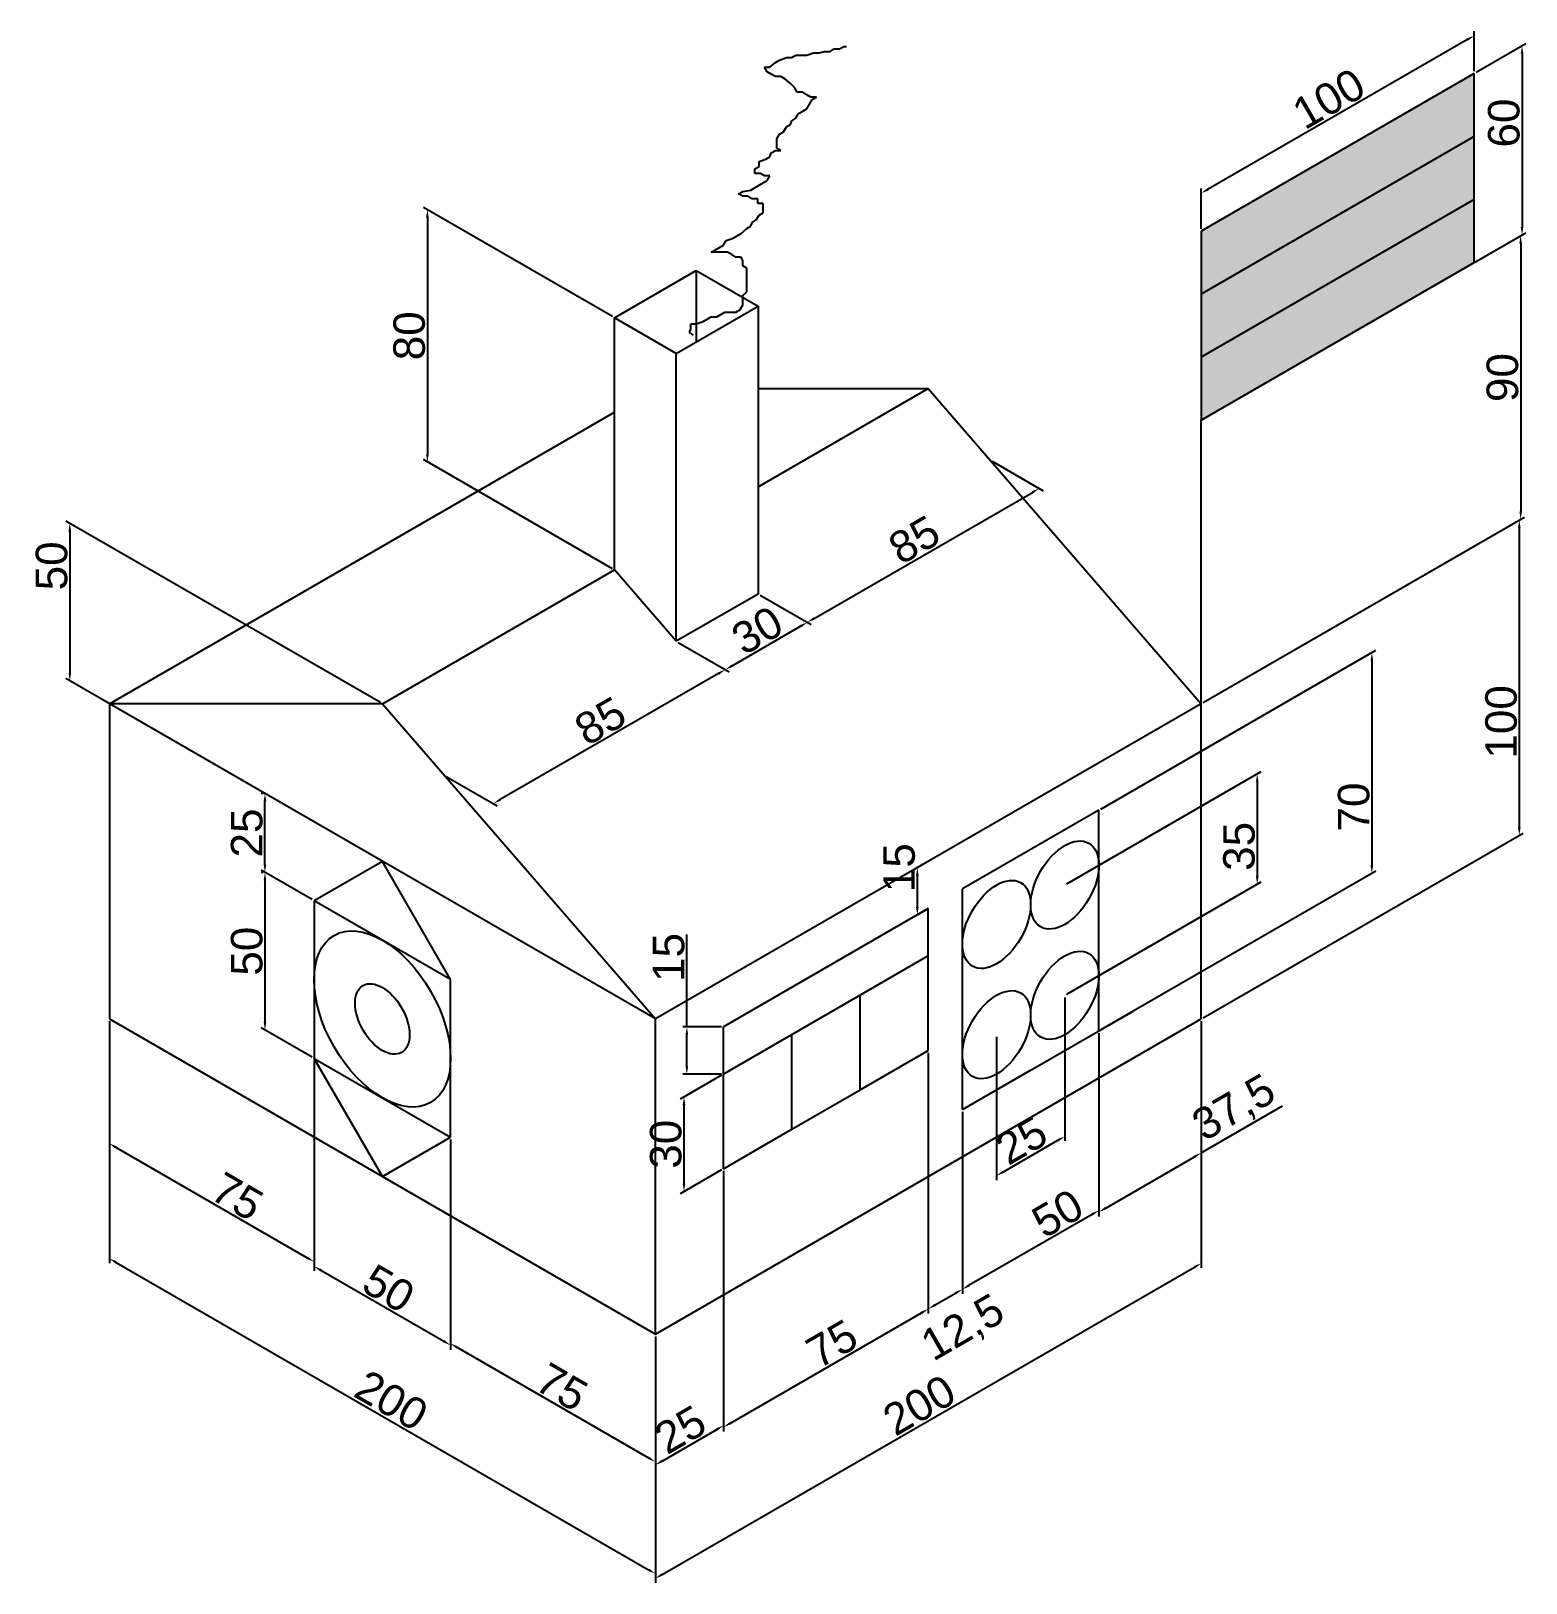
# Model space of a CAD drawing. Header units: millimetres. Extents: x -25 to 449, y -179 to 313.
import ezdxf

# ---------------------------------------------------------------- set-up
doc = ezdxf.new("R2010")
doc.units = ezdxf.units.MM
doc.styles.get("Standard").update_dxf_attribs({"font": 'arial.ttf'})
doc.dimstyles.new('ISO-25', dxfattribs={"dimtxt": 10, "dimasz": 2.5, "dimexe": 1.25, "dimexo": 0.625, "dimtad": 1, "dimdec": 1, "dimtxsty": 'Standard', "dimcen": 2.5, "dimadec": 0, "dimazin": 0, "dimtfac": 1, "dimtdec": 1, "dimtmove": 0, "dimatfit": 3, "dimfxl": 1, "dimarcsym": 0})

# ---------------------------------------------------------------- blocks, each defined once
blk = doc.blocks.new('*D2')
at = {"color": 0, "lineweight": -2, "transparency": 16777216}
for p, q in [((159.59, 222.86), (99.64, 257.47)), ((100.89, 254.25), (100.89, 179.25)), ((159.59, 142.86), (99.64, 177.47))]:
    blk.add_line(p, q, dxfattribs=at)
at = {"color": 0, "transparency": 16777216}
for points in [[(100.48, 254.25), (101.31, 254.25), (100.89, 256.75)], [(100.48, 179.25), (101.31, 179.25), (100.89, 176.75)]]:
    blk.add_solid(points, dxfattribs=at)
at = {"layer": 'Defpoints', "color": 0, "transparency": 16777216}
for p in [(160.21, 222.5), (100.89, 176.75), (160.21, 142.5)]:
    blk.add_point(p, dxfattribs=at)
at = {"color": 0, "transparency": 16777216, "insert": (95.16, 216.75), "char_height": 10, "attachment_point": 5, "rotation": 90}
blk.add_mtext('80', dxfattribs=at)
blk = doc.blocks.new('*D3')
at = {"color": 0, "lineweight": -2, "transparency": 16777216}
for p, q in [((85.98, 100.36), (-13.81, 157.97)), ((-12.56, 154.75), (-12.56, 109.75)), ((85.98, 50.36), (-13.81, 107.97))]:
    blk.add_line(p, q, dxfattribs=at)
at = {"color": 0, "transparency": 16777216}
for points in [[(-12.97, 154.75), (-12.14, 154.75), (-12.56, 157.25)], [(-12.97, 109.75), (-12.14, 109.75), (-12.56, 107.25)]]:
    blk.add_solid(points, dxfattribs=at)
at = {"layer": 'Defpoints', "color": 0, "transparency": 16777216}
for p in [(-12.56, 107.25), (86.6, 100), (86.6, 50)]:
    blk.add_point(p, dxfattribs=at)
at = {"color": 0, "transparency": 16777216, "insert": (-18.29, 143.75), "char_height": 10, "attachment_point": 5, "rotation": 90}
blk.add_mtext('50', dxfattribs=at)
blk = doc.blocks.new('*D4')
at = {"color": 0, "lineweight": -2, "transparency": 16777216}
for p, q in [((64.33, 37.86), (48.11, 47.22)), ((49.36, 44), (49.36, -1)), ((64.33, -12.14), (48.11, -2.78))]:
    blk.add_line(p, q, dxfattribs=at)
at = {"color": 0, "transparency": 16777216}
for points in [[(48.95, 44), (49.78, 44), (49.36, 46.5)], [(48.95, -1), (49.78, -1), (49.36, -3.5)]]:
    blk.add_solid(points, dxfattribs=at)
at = {"layer": 'Defpoints', "color": 0, "transparency": 16777216}
for p in [(64.95, 37.5), (49.36, -3.5), (64.95, -12.5)]:
    blk.add_point(p, dxfattribs=at)
at = {"color": 0, "transparency": 16777216, "insert": (43.63, 21.5), "char_height": 10, "attachment_point": 5, "rotation": 90}
blk.add_mtext('50', dxfattribs=at)
blk = doc.blocks.new('*D5')
at = {"color": 0, "lineweight": -2, "transparency": 16777216}
for p, q in [((0, -0.72), (0, -77.44)), ((2.17, -77.25), (171.04, -174.75)), ((173.21, -100.72), (173.21, -177.44))]:
    blk.add_line(p, q, dxfattribs=at)
at = {"color": 0, "transparency": 16777216}
for points in [[(2.37, -76.89), (1.96, -77.61), (0, -76)], [(171.25, -174.39), (170.83, -175.11), (173.21, -176)]]:
    blk.add_solid(points, dxfattribs=at)
at = {"layer": 'Defpoints', "color": 0, "transparency": 16777216}
for p in [(0, 0), (173.21, -100), (173.21, -176)]:
    blk.add_point(p, dxfattribs=at)
at = {"color": 0, "transparency": 16777216, "insert": (89.47, -121.04), "char_height": 10, "attachment_point": 5, "rotation": 330}
blk.add_mtext('200', dxfattribs=at)
blk = doc.blocks.new('*D6')
at = {"color": 0, "lineweight": -2, "transparency": 16777216}
for p, q in [((194.23, -17.86), (181.05, -25.47)), ((182.3, -27.25), (182.3, -52.25)), ((194.23, -47.86), (181.05, -55.47))]:
    blk.add_line(p, q, dxfattribs=at)
at = {"color": 0, "transparency": 16777216}
for points in [[(181.88, -27.25), (182.72, -27.25), (182.3, -24.75)], [(181.88, -52.25), (182.72, -52.25), (182.3, -54.75)]]:
    blk.add_solid(points, dxfattribs=at)
at = {"layer": 'Defpoints', "color": 0, "transparency": 16777216}
for p in [(194.86, -17.5), (194.86, -47.5), (182.3, -54.75)]:
    blk.add_point(p, dxfattribs=at)
at = {"color": 0, "transparency": 16777216, "insert": (176.56, -39.75), "char_height": 10, "attachment_point": 5, "rotation": 90}
blk.add_mtext('30', dxfattribs=at)
blk = doc.blocks.new('*D7')
at = {"color": 0, "lineweight": -2, "transparency": 16777216}
for p, q in [((183.21, -2.5), (183.21, 26.85)), ((194.23, -2.5), (181.96, -2.5)), ((183.21, -15), (183.21, -5)), ((194.23, -17.5), (181.96, -17.5))]:
    blk.add_line(p, q, dxfattribs=at)
at = {"color": 0, "transparency": 16777216}
for points in [[(182.8, -5), (183.63, -5), (183.21, -2.5)], [(182.8, -15), (183.63, -15), (183.21, -17.5)]]:
    blk.add_solid(points, dxfattribs=at)
at = {"layer": 'Defpoints', "color": 0, "transparency": 16777216}
for p in [(194.86, -2.5), (183.21, -17.5), (194.86, -17.5)]:
    blk.add_point(p, dxfattribs=at)
at = {"color": 0, "transparency": 16777216, "insert": (177.48, 19.5), "char_height": 10, "attachment_point": 5, "rotation": 90}
blk.add_mtext('15', dxfattribs=at)
blk = doc.blocks.new('*D8')
at = {"color": 0, "lineweight": -2, "transparency": 16777216}
for p, q in [((259.18, 49.64), (255.08, 47.27)), ((256.33, 35.49), (256.33, 45.49)), ((259.18, 34.64), (255.08, 32.27))]:
    blk.add_line(p, q, dxfattribs=at)
at = {"color": 0, "transparency": 16777216}
for points in [[(255.92, 45.49), (256.75, 45.49), (256.33, 47.99)], [(255.92, 35.49), (256.75, 35.49), (256.33, 32.99)]]:
    blk.add_solid(points, dxfattribs=at)
at = {"layer": 'Defpoints', "color": 0, "transparency": 16777216}
for p in [(259.81, 50), (256.33, 47.99), (259.81, 35)]:
    blk.add_point(p, dxfattribs=at)
at = {"color": 0, "transparency": 16777216, "insert": (250.6, 47.99), "char_height": 10, "attachment_point": 5, "rotation": 90}
blk.add_mtext('15', dxfattribs=at)
blk = doc.blocks.new('*D9')
at = {"color": 0, "lineweight": -2, "transparency": 16777216}
for p, q in [((303.73, 42.86), (365.41, 78.47)), ((364.16, 75.25), (364.16, 45.25)), ((303.73, 7.86), (365.41, 43.47))]:
    blk.add_line(p, q, dxfattribs=at)
at = {"color": 0, "transparency": 16777216}
for points in [[(363.75, 75.25), (364.58, 75.25), (364.16, 77.75)], [(363.75, 45.25), (364.58, 45.25), (364.16, 42.75)]]:
    blk.add_solid(points, dxfattribs=at)
at = {"layer": 'Defpoints', "color": 0, "transparency": 16777216}
for p in [(303.11, 42.5), (364.16, 42.75), (303.11, 7.5)]:
    blk.add_point(p, dxfattribs=at)
at = {"color": 0, "transparency": 16777216, "insert": (358.43, 54.75), "char_height": 10, "attachment_point": 5, "rotation": 90}
blk.add_mtext('35', dxfattribs=at)
blk = doc.blocks.new('*D10')
at = {"color": 0, "lineweight": -2, "transparency": 16777216}
for p, q in [((314.56, 66.61), (401.79, 116.97)), ((400.54, 113.75), (400.54, 48.75)), ((314.56, -3.39), (401.79, 46.97))]:
    blk.add_line(p, q, dxfattribs=at)
at = {"color": 0, "transparency": 16777216}
for points in [[(400.12, 113.75), (400.95, 113.75), (400.54, 116.25)], [(400.12, 48.75), (400.95, 48.75), (400.54, 46.25)]]:
    blk.add_solid(points, dxfattribs=at)
at = {"layer": 'Defpoints', "color": 0, "transparency": 16777216}
for p in [(313.93, 66.25), (400.54, 46.25), (313.93, -3.75)]:
    blk.add_point(p, dxfattribs=at)
at = {"color": 0, "transparency": 16777216, "insert": (394.81, 67.25), "char_height": 10, "attachment_point": 5, "rotation": 90}
blk.add_mtext('70', dxfattribs=at)
blk = doc.blocks.new('*D11')
at = {"color": 0, "lineweight": -2, "transparency": 16777216}
for p, q in [((313.93, -4.47), (313.93, -62.19)), ((270.63, -29.47), (270.63, -87.19)), ((311.77, -62), (272.8, -84.5))]:
    blk.add_line(p, q, dxfattribs=at)
at = {"color": 0, "transparency": 16777216}
for points in [[(311.56, -61.64), (311.98, -62.36), (313.93, -60.75)], [(272.59, -84.14), (273.01, -84.86), (270.63, -85.75)]]:
    blk.add_solid(points, dxfattribs=at)
at = {"layer": 'Defpoints', "color": 0, "transparency": 16777216}
for p in [(313.93, -3.75), (270.63, -28.75), (270.63, -85.75)]:
    blk.add_point(p, dxfattribs=at)
at = {"color": 0, "transparency": 16777216, "insert": (300.83, -61.7), "char_height": 10, "attachment_point": 5, "rotation": 30}
blk.add_mtext('50', dxfattribs=at)
blk = doc.blocks.new('*D12')
at = {"color": 0, "lineweight": -2, "transparency": 16777216}
for p, q in [((303.11, 6.78), (303.11, -38.69)), ((281.46, -5.72), (281.46, -51.19)), ((283.62, -48.5), (300.94, -38.5))]:
    blk.add_line(p, q, dxfattribs=at)
at = {"color": 0, "transparency": 16777216}
for points in [[(300.74, -38.14), (301.15, -38.86), (303.11, -37.25)], [(283.41, -48.14), (283.83, -48.86), (281.46, -49.75)]]:
    blk.add_solid(points, dxfattribs=at)
at = {"layer": 'Defpoints', "color": 0, "transparency": 16777216}
for p in [(303.11, 7.5), (281.46, -5), (303.11, -37.25)]:
    blk.add_point(p, dxfattribs=at)
at = {"color": 0, "transparency": 16777216, "insert": (289.42, -38.54), "char_height": 10, "attachment_point": 5, "rotation": 30}
blk.add_mtext('25', dxfattribs=at)
blk = doc.blocks.new('*D13')
at = {"color": 0, "lineweight": -2, "transparency": 16777216}
for p, q in [((259.81, -10.72), (259.81, -93.44)), ((194.86, -48.22), (194.86, -130.94)), ((197.02, -128.25), (257.64, -93.25))]:
    blk.add_line(p, q, dxfattribs=at)
at = {"color": 0, "transparency": 16777216}
for points in [[(257.43, -92.89), (257.85, -93.61), (259.81, -92)], [(196.81, -127.89), (197.23, -128.61), (194.86, -129.5)]]:
    blk.add_solid(points, dxfattribs=at)
at = {"layer": 'Defpoints', "color": 0, "transparency": 16777216}
for p in [(259.81, -10), (194.86, -47.5), (259.81, -92)]:
    blk.add_point(p, dxfattribs=at)
at = {"color": 0, "transparency": 16777216, "insert": (229.24, -103.05), "char_height": 10, "attachment_point": 5, "rotation": 30}
blk.add_mtext('75', dxfattribs=at)
blk = doc.blocks.new('*D14')
at = {"color": 0, "lineweight": -2, "transparency": 16777216}
for p, q in [((346.41, -0.72), (346.41, -78.94)), ((175.37, -176.25), (344.25, -78.75)), ((173.21, -100.72), (173.21, -178.94))]:
    blk.add_line(p, q, dxfattribs=at)
at = {"color": 0, "transparency": 16777216}
for points in [[(344.04, -78.39), (344.45, -79.11), (346.41, -77.5)], [(175.16, -175.89), (175.58, -176.61), (173.21, -177.5)]]:
    blk.add_solid(points, dxfattribs=at)
at = {"layer": 'Defpoints', "color": 0, "transparency": 16777216}
for p in [(346.41, 0), (346.41, -77.5), (173.21, -100)]:
    blk.add_point(p, dxfattribs=at)
at = {"color": 0, "transparency": 16777216, "insert": (256.94, -122.54), "char_height": 10, "attachment_point": 5, "rotation": 30}
blk.add_mtext('200', dxfattribs=at)
blk = doc.blocks.new('*D15')
at = {"color": 0, "lineweight": -2, "transparency": 16777216}
for p, q in [((194.86, -88.22), (194.86, -130.44)), ((173.21, -100.72), (173.21, -142.94)), ((175.37, -140.25), (192.69, -130.25))]:
    blk.add_line(p, q, dxfattribs=at)
at = {"color": 0, "transparency": 16777216}
for points in [[(192.48, -129.89), (192.9, -130.61), (194.86, -129)], [(175.16, -139.89), (175.58, -140.61), (173.21, -141.5)]]:
    blk.add_solid(points, dxfattribs=at)
at = {"layer": 'Defpoints', "color": 0, "transparency": 16777216}
for p in [(194.86, -87.5), (173.21, -100), (194.86, -129)]:
    blk.add_point(p, dxfattribs=at)
at = {"color": 0, "transparency": 16777216, "insert": (181.17, -130.29), "char_height": 10, "attachment_point": 5, "rotation": 30}
blk.add_mtext('25', dxfattribs=at)
blk = doc.blocks.new('*D17')
at = {"color": 0, "lineweight": -2, "transparency": 16777216}
for p, q in [((270.63, -44.47), (270.63, -87.19)), ((259.81, -50.72), (259.81, -93.44)), ((261.97, -90.75), (268.47, -87))]:
    blk.add_line(p, q, dxfattribs=at)
at = {"color": 0, "transparency": 16777216}
for points in [[(268.26, -86.64), (268.68, -87.36), (270.63, -85.75)], [(261.76, -90.39), (262.18, -91.11), (259.81, -92)]]:
    blk.add_solid(points, dxfattribs=at)
at = {"layer": 'Defpoints', "color": 0, "transparency": 16777216}
for p in [(270.63, -43.75), (259.81, -50), (270.63, -85.75)]:
    blk.add_point(p, dxfattribs=at)
at = {"color": 0, "transparency": 16777216, "insert": (271.07, -98.5), "char_height": 10, "attachment_point": 5, "rotation": 30}
blk.add_mtext('12,5', dxfattribs=at)
blk = doc.blocks.new('*D18')
at = {"color": 0, "lineweight": -2, "transparency": 16777216}
for p, q in [((346.41, -0.72), (346.41, -43.94)), ((313.93, -19.47), (313.93, -62.69)), ((346.41, -42.5), (372.21, -27.6)), ((316.1, -60), (344.25, -43.75))]:
    blk.add_line(p, q, dxfattribs=at)
at = {"color": 0, "transparency": 16777216}
for points in [[(344.04, -43.39), (344.45, -44.11), (346.41, -42.5)], [(315.89, -59.64), (316.31, -60.36), (313.93, -61.25)]]:
    blk.add_solid(points, dxfattribs=at)
at = {"layer": 'Defpoints', "color": 0, "transparency": 16777216}
for p in [(346.41, 0), (313.93, -18.75), (346.41, -42.5)]:
    blk.add_point(p, dxfattribs=at)
at = {"color": 0, "transparency": 16777216, "insert": (357.08, -28.68), "char_height": 10, "attachment_point": 5, "rotation": 30}
blk.add_mtext('37,5', dxfattribs=at)
blk = doc.blocks.new('*D19')
at = {"color": 0, "lineweight": -2, "transparency": 16777216}
for p, q in [((347.04, 100.36), (448.55, 158.97)), ((447.3, 155.75), (447.3, 60.75)), ((347.04, 0.36), (448.55, 58.97))]:
    blk.add_line(p, q, dxfattribs=at)
at = {"color": 0, "transparency": 16777216}
for points in [[(446.89, 155.75), (447.72, 155.75), (447.3, 158.25)], [(446.89, 60.75), (447.72, 60.75), (447.3, 58.25)]]:
    blk.add_solid(points, dxfattribs=at)
at = {"layer": 'Defpoints', "color": 0, "transparency": 16777216}
for p in [(346.41, 100), (447.3, 58.25), (346.41, 0)]:
    blk.add_point(p, dxfattribs=at)
at = {"color": 0, "transparency": 16777216, "insert": (441.57, 94.25), "char_height": 10, "attachment_point": 5, "rotation": 90}
blk.add_mtext('100', dxfattribs=at)
blk = doc.blocks.new('*D20')
at = {"color": 0, "lineweight": -2, "transparency": 16777216}
for p, q in [((347.04, 190.36), (448.99, 249.22)), ((447.74, 246), (447.74, 161)), ((347.04, 100.36), (448.99, 159.22))]:
    blk.add_line(p, q, dxfattribs=at)
at = {"color": 0, "transparency": 16777216}
for points in [[(447.32, 246), (448.15, 246), (447.74, 248.5)], [(447.32, 161), (448.15, 161), (447.74, 158.5)]]:
    blk.add_solid(points, dxfattribs=at)
at = {"layer": 'Defpoints', "color": 0, "transparency": 16777216}
for p in [(346.41, 190), (447.74, 158.5), (346.41, 100)]:
    blk.add_point(p, dxfattribs=at)
at = {"color": 0, "transparency": 16777216, "insert": (442, 203.5), "char_height": 10, "attachment_point": 5, "rotation": 90}
blk.add_mtext('90', dxfattribs=at)
blk = doc.blocks.new('*D21')
at = {"color": 0, "lineweight": -2, "transparency": 16777216}
for p, q in [((433.64, 300.36), (449.42, 309.47)), ((448.17, 306.25), (448.17, 251.25)), ((433.64, 240.36), (449.42, 249.47))]:
    blk.add_line(p, q, dxfattribs=at)
at = {"color": 0, "transparency": 16777216}
for points in [[(447.75, 306.25), (448.58, 306.25), (448.17, 308.75)], [(447.75, 251.25), (448.58, 251.25), (448.17, 248.75)]]:
    blk.add_solid(points, dxfattribs=at)
at = {"layer": 'Defpoints', "color": 0, "transparency": 16777216}
for p in [(433.01, 300), (448.17, 248.75), (433.01, 240)]:
    blk.add_point(p, dxfattribs=at)
at = {"color": 0, "transparency": 16777216, "insert": (442.44, 284.25), "char_height": 10, "attachment_point": 5, "rotation": 90}
blk.add_mtext('60', dxfattribs=at)
blk = doc.blocks.new('*D22')
at = {"color": 0, "lineweight": -2, "transparency": 16777216}
for p, q in [((430.85, 310.75), (348.58, 263.25)), ((433.01, 300.72), (433.01, 313.44)), ((346.41, 250.72), (346.41, 263.44))]:
    blk.add_line(p, q, dxfattribs=at)
at = {"color": 0, "transparency": 16777216}
for points in [[(430.64, 311.11), (431.06, 310.39), (433.01, 312)], [(348.37, 263.61), (348.78, 262.89), (346.41, 262)]]:
    blk.add_solid(points, dxfattribs=at)
at = {"layer": 'Defpoints', "color": 0, "transparency": 16777216}
for p in [(433.01, 300), (346.41, 262), (346.41, 250)]:
    blk.add_point(p, dxfattribs=at)
at = {"color": 0, "transparency": 16777216, "insert": (386.85, 291.96), "char_height": 10, "attachment_point": 5, "rotation": 30}
blk.add_mtext('100', dxfattribs=at)
blk = doc.blocks.new('*D23')
at = {"color": 0, "lineweight": -2, "transparency": 16777216}
for p, q in [((206.46, 134.46), (222.66, 125.11)), ((197.59, 112.08), (219.24, 124.58)), ((180.48, 119.46), (196.68, 110.11))]:
    blk.add_line(p, q, dxfattribs=at)
at = {"color": 0, "transparency": 16777216}
for points in [[(219.04, 124.94), (219.45, 124.22), (221.41, 125.83)], [(197.38, 112.44), (197.8, 111.72), (195.43, 110.83)]]:
    blk.add_solid(points, dxfattribs=at)
at = {"layer": 'Defpoints', "color": 0, "transparency": 16777216}
for p in [(205.84, 134.82), (221.41, 125.83), (179.85, 119.82)]:
    blk.add_point(p, dxfattribs=at)
at = {"color": 0, "transparency": 16777216, "insert": (205.55, 123.3), "char_height": 10, "attachment_point": 5, "rotation": 30}
blk.add_mtext('30', dxfattribs=at)
blk = doc.blocks.new('*D24')
at = {"color": 0, "lineweight": -2, "transparency": 16777216}
for p, q in [((180.48, 119.46), (196.68, 110.11)), ((193.26, 109.58), (123.98, 69.58)), ((106.87, 76.96), (123.07, 67.61))]:
    blk.add_line(p, q, dxfattribs=at)
at = {"color": 0, "transparency": 16777216}
for points in [[(193.05, 109.94), (193.47, 109.22), (195.43, 110.83)], [(123.77, 69.94), (124.19, 69.22), (121.82, 68.33)]]:
    blk.add_solid(points, dxfattribs=at)
at = {"layer": 'Defpoints', "color": 0, "transparency": 16777216}
for p in [(179.85, 119.82), (106.24, 77.32), (121.82, 68.33)]:
    blk.add_point(p, dxfattribs=at)
at = {"color": 0, "transparency": 16777216, "insert": (155.76, 94.54), "char_height": 10, "attachment_point": 5, "rotation": 30}
blk.add_mtext('85', dxfattribs=at)
blk = doc.blocks.new('*D25')
at = {"color": 0, "lineweight": -2, "transparency": 16777216}
for p, q in [((280.07, 176.96), (296.27, 167.61)), ((223.57, 127.08), (292.86, 167.08)), ((206.46, 134.46), (222.66, 125.11))]:
    blk.add_line(p, q, dxfattribs=at)
at = {"color": 0, "transparency": 16777216}
for points in [[(292.65, 167.44), (293.06, 166.72), (295.02, 168.33)], [(223.37, 127.44), (223.78, 126.72), (221.41, 125.83)]]:
    blk.add_solid(points, dxfattribs=at)
at = {"layer": 'Defpoints', "color": 0, "transparency": 16777216}
for p in [(279.45, 177.32), (295.02, 168.33), (205.84, 134.82)]:
    blk.add_point(p, dxfattribs=at)
at = {"color": 0, "transparency": 16777216, "insert": (255.35, 152.04), "char_height": 10, "attachment_point": 5, "rotation": 30}
blk.add_mtext('85', dxfattribs=at)
blk = doc.blocks.new('*D26')
at = {"color": 0, "lineweight": -2, "transparency": 16777216}
for p, q in [((64.95, -13.22), (64.95, -79.94)), ((108.25, -38.22), (108.25, -104.94)), ((67.12, -79.75), (106.09, -102.25))]:
    blk.add_line(p, q, dxfattribs=at)
at = {"color": 0, "transparency": 16777216}
for points in [[(67.33, -79.39), (66.91, -80.11), (64.95, -78.5)], [(106.3, -101.89), (105.88, -102.61), (108.25, -103.5)]]:
    blk.add_solid(points, dxfattribs=at)
at = {"layer": 'Defpoints', "color": 0, "transparency": 16777216}
for p in [(64.95, -12.5), (108.25, -37.5), (108.25, -103.5)]:
    blk.add_point(p, dxfattribs=at)
at = {"color": 0, "transparency": 16777216, "insert": (88.6, -85.54), "char_height": 10, "attachment_point": 5, "rotation": 330}
blk.add_mtext('50', dxfattribs=at)
blk = doc.blocks.new('*D27')
at = {"color": 0, "lineweight": -2, "transparency": 16777216}
for p, q in [((108.25, -63.22), (108.25, -104.44)), ((173.21, -100.72), (173.21, -141.94)), ((110.42, -104.25), (171.04, -139.25))]:
    blk.add_line(p, q, dxfattribs=at)
at = {"color": 0, "transparency": 16777216}
for points in [[(110.63, -103.89), (110.21, -104.61), (108.25, -103)], [(171.25, -138.89), (170.83, -139.61), (173.21, -140.5)]]:
    blk.add_solid(points, dxfattribs=at)
at = {"layer": 'Defpoints', "color": 0, "transparency": 16777216}
for p in [(108.25, -62.5), (173.21, -100), (173.21, -140.5)]:
    blk.add_point(p, dxfattribs=at)
at = {"color": 0, "transparency": 16777216, "insert": (143.58, -116.8), "char_height": 10, "attachment_point": 5, "rotation": 330}
blk.add_mtext('75', dxfattribs=at)
blk = doc.blocks.new('*D28')
at = {"color": 0, "lineweight": -2, "transparency": 16777216}
for p, q in [((0, -0.72), (0, -40.94)), ((64.95, -38.22), (64.95, -78.44)), ((2.17, -40.75), (62.79, -75.75))]:
    blk.add_line(p, q, dxfattribs=at)
at = {"color": 0, "transparency": 16777216}
for points in [[(2.37, -40.39), (1.96, -41.11), (0, -39.5)], [(63, -75.39), (62.58, -76.11), (64.95, -77)]]:
    blk.add_solid(points, dxfattribs=at)
at = {"layer": 'Defpoints', "color": 0, "transparency": 16777216}
for p in [(0, 0), (64.95, -37.5), (64.95, -77)]:
    blk.add_point(p, dxfattribs=at)
at = {"color": 0, "transparency": 16777216, "insert": (40.59, -56.34), "char_height": 10, "attachment_point": 5, "rotation": 330}
blk.add_mtext('75', dxfattribs=at)
blk = doc.blocks.new('*D29')
at = {"color": 0, "lineweight": -2, "transparency": 16777216}
for p, q in [((48.74, 71.5), (48.11, 71.5)), ((49.36, 49), (49.36, 69)), ((48.74, 46.5), (48.11, 46.5))]:
    blk.add_line(p, q, dxfattribs=at)
at = {"color": 0, "transparency": 16777216}
for points in [[(48.95, 69), (49.78, 69), (49.36, 71.5)], [(48.95, 49), (49.78, 49), (49.36, 46.5)]]:
    blk.add_solid(points, dxfattribs=at)
at = {"layer": 'Defpoints', "color": 0, "transparency": 16777216}
for p in [(49.36, 71.5), (49.36, 71.5), (49.36, 46.5)]:
    blk.add_point(p, dxfattribs=at)
at = {"color": 0, "transparency": 16777216, "insert": (43.63, 59), "char_height": 10, "attachment_point": 5, "rotation": 90}
blk.add_mtext('25', dxfattribs=at)

msp = doc.modelspace()

# ---------------------------------------------------------------- hatches: boundary and pattern name
h = msp.add_hatch(color=2)
h.dxf.hatch_style = 1
h.paths.add_polyline_path([(433.01, 280), (433.01, 300), (346.41, 250), (346.41, 230)])
at = {"true_color": 0x136734}
h = msp.add_hatch(color=116, dxfattribs=at)
h.dxf.hatch_style = 1
h.paths.add_polyline_path([(433.01, 260), (433.01, 280), (346.41, 230), (346.41, 210)])
h = msp.add_hatch(color=1)
h.dxf.hatch_style = 1
h.paths.add_polyline_path([(433.01, 240), (433.01, 260), (346.41, 210), (346.41, 190)])

# ---------------------------------------------------------------- linework, layer by layer
for p, q in [((216.51, 305), (217.81, 305.75)), ((217.81, 305.75), (221.27, 305.75)), ((221.27, 305.75), (223.43, 306.5)), ((223.43, 306.5), (225.17, 306.5)), ((225.17, 306.5), (226.9, 307)), ((226.9, 307), (228.63, 307)), ((228.63, 307), (229.93, 307.75)), ((229.93, 307.75), (231.66, 307.75)), ((231.66, 307.75), (232.96, 308.5)), ((232.96, 308.5), (233.83, 308.5)), ((208.71, 300.5), (207.85, 302)), ((207.85, 302), (209.58, 302)), ((210.01, 299.75), (208.71, 300.5)), ((209.58, 302), (211.31, 303.5)), ((211.31, 303.5), (212.61, 304.25)), ((212.61, 304.25), (214.77, 305)), ((214.77, 305), (216.51, 305)), ((211.31, 299), (210.01, 299.75)), ((213.04, 299), (211.31, 299)), ((214.34, 298.25), (213.04, 299)), ((216.07, 296.75), (214.34, 298.25)), ((217.37, 295.5), (216.07, 296.75)), ((218.24, 294), (217.37, 295.5)), ((433.01, 300), (346.41, 250)), ((433.01, 280), (433.01, 300)), ((219.97, 294), (218.24, 294)), ((221.27, 293.25), (219.97, 294)), ((222.57, 292.5), (221.27, 293.25)), ((222.14, 290.25), (223, 291.75)), ((224.3, 292.5), (222.57, 292.5)), ((223, 291.75), (224.3, 292.5)), ((216.51, 285), (217.81, 285.75)), ((217.81, 285.75), (218.67, 287.25)), ((218.67, 287.25), (219.97, 288)), ((219.97, 288), (221.27, 288.75)), ((221.27, 288.75), (222.14, 290.25)), ((211.74, 279.25), (212.61, 280.75)), ((212.61, 280.75), (213.91, 281.5)), ((213.91, 281.5), (214.77, 283)), ((214.77, 283), (216.07, 283.75)), ((216.07, 283.75), (216.51, 285)), ((211.74, 276.25), (211.74, 279.25)), ((213.04, 275.5), (211.74, 276.25)), ((433.01, 280), (346.41, 230)), ((433.01, 260), (433.01, 280)), ((206.11, 272), (208.28, 272.75)), ((206.11, 270.5), (206.11, 272)), ((208.28, 272.75), (209.58, 273.5)), ((209.58, 273.5), (210.01, 274.75)), ((210.01, 274.75), (211.31, 275.5)), ((211.31, 275.5), (213.04, 275.5)), ((204.82, 269.75), (206.11, 270.5)), ((204.82, 268.25), (204.82, 269.75)), ((206.55, 268.25), (204.82, 268.25)), ((207.85, 267.5), (206.55, 268.25)), ((207.41, 265.25), (208.71, 266)), ((209.58, 267.5), (207.85, 267.5)), ((208.71, 266), (209.58, 267.5)), ((199.62, 261.75), (200.92, 262.5)), ((200.92, 261), (199.62, 261.75)), ((200.92, 262.5), (203.52, 263)), ((202.65, 261), (200.92, 261)), ((203.95, 260.25), (202.65, 261)), ((203.52, 263), (206.11, 264.5)), ((206.11, 264.5), (207.41, 265.25)), ((205.68, 260.25), (203.95, 260.25)), ((205.68, 258.75), (205.68, 260.25)), ((207.41, 258.75), (205.68, 258.75)), ((207.41, 255.75), (207.41, 258.75)), ((433.01, 260), (346.41, 210)), ((433.01, 240), (433.01, 260)), ((202.22, 250.75), (203.52, 251.5)), ((203.52, 251.5), (203.95, 252.75)), ((203.95, 252.75), (205.25, 253.5)), ((205.25, 253.5), (206.11, 255)), ((206.11, 255), (207.41, 255.75)), ((194.86, 245.5), (195.72, 247)), ((195.72, 247), (197.89, 247.75)), ((197.89, 247.75), (199.19, 248.5)), ((199.19, 248.5), (200.48, 249.25)), ((200.48, 249.25), (202.22, 250.75)), ((346.41, 250), (346.41, 190)), ((190.96, 243.25), (192.26, 244)), ((196.15, 243.25), (190.96, 243.25)), ((192.26, 244), (193.56, 244.75)), ((193.56, 244.75), (194.86, 245.5)), ((197.45, 242.5), (196.15, 243.25)), ((198.75, 241.75), (197.45, 242.5)), ((200.48, 241.75), (198.75, 241.75)), ((200.92, 240.5), (200.48, 241.75)), ((160.21, 222.5), (186.2, 237.5)), ((186.2, 237.5), (205.84, 226.16)), ((186.2, 237.5), (186.2, 214.82)), ((200.92, 239), (200.92, 240.5)), ((202.22, 238.25), (200.92, 239)), ((202.22, 230.75), (202.22, 238.25)), ((346.41, 190), (433.01, 240)), ((200.05, 225), (200.92, 226.5)), ((200.92, 229.5), (202.22, 230.75)), ((200.92, 226.5), (200.92, 229.5)), ((160.21, 142.5), (160.21, 222.5)), ((179.85, 211.16), (160.21, 222.5)), ((179.85, 211.16), (205.84, 226.16)), ((188.36, 221.25), (190.96, 222.75)), ((190.96, 222.75), (192.69, 222.75)), ((192.69, 222.75), (193.99, 223.5)), ((193.99, 223.5), (195.29, 224.25)), ((195.29, 224.25), (198.75, 224.25)), ((198.75, 224.25), (200.05, 225)), ((205.84, 226.16), (205.84, 134.82)), ((184.03, 217.75), (184.46, 219)), ((185.33, 217), (184.03, 217.75)), ((184.46, 219), (184.46, 220.5)), ((184.46, 220.5), (186.2, 220.5)), ((186.2, 220.5), (188.36, 221.25)), ((179.85, 119.82), (179.85, 211.16)), ((205.84, 200), (259.81, 200)), ((205.84, 168.84), (259.81, 200)), ((259.81, 200), (346.41, 100)), ((0, 100), (160.21, 192.5)), ((346.41, 100), (346.41, 190)), ((86.6, 100), (160.21, 142.5)), ((179.85, 119.82), (160.21, 142.5)), ((205.84, 134.82), (179.85, 119.82)), ((173.21, 0), (0, 100)), ((0, 100), (0, 0)), ((86.6, 100), (0, 100)), ((86.6, 100), (173.21, 0)), ((346.41, 100), (173.21, 0)), ((346.41, 0), (346.41, 100)), ((313.93, 66.25), (270.63, 41.25)), ((313.93, -3.75), (313.93, 66.25)), ((86.6, 50), (64.95, 37.5)), ((108.25, 12.5), (86.6, 50)), ((270.63, -28.75), (270.63, 41.25)), ((108.25, 12.5), (64.95, 37.5)), ((64.95, 37.5), (64.95, -12.5)), ((259.81, 35), (194.86, -2.5)), ((259.81, 20), (259.81, 35)), ((259.81, 20), (194.86, -17.5)), ((259.81, -10), (259.81, 20)), ((108.25, -37.5), (108.25, 12.5)), ((238.16, -22.5), (238.16, 7.5)), ((0, 0), (173.21, -100)), ((173.21, -100), (173.21, 0)), ((173.21, -100), (346.41, 0)), ((281.46, -22.5), (324.76, 2.5)), ((194.86, -47.5), (194.86, -2.5)), ((216.51, -35), (216.51, -5)), ((64.95, -12.5), (108.25, -37.5)), ((86.6, -50), (64.95, -12.5)), ((238.16, -22.5), (259.81, -10)), ((270.63, -28.75), (292.28, -16.25)), ((216.51, -35), (238.16, -22.5)), ((86.6, -50), (108.25, -37.5)), ((194.86, -47.5), (216.51, -35))]:
    msp.add_line(p, q)
for centre, major_axis in [((303.11, 42.5), (-7.65, -13.26)), ((281.46, 30), (-7.65, -13.26)), ((86.6, 0), (15.31, -26.52)), ((303.11, 7.5), (-7.65, -13.26)), ((86.6, 0), (6.12, -10.61)), ((281.46, -5), (-7.65, -13.26))]:
    msp.add_ellipse(centre, major_axis=major_axis, ratio=0.57735)

# ---------------------------------------------------------------- dimensions: what is measured, and where the dimension line sits
for p1, p2, distance, picture, middle in [((433.01, 300), (346.41, 250), -10.39, '*D22', (386.85, 291.96)), ((160.21, 222.5), (160.21, 142.5), -59.32, '*D2', (95.16, 216.75)), ((346.41, 190), (346.41, 100), 101.32, '*D20', (442, 203.5)), ((205.84, 134.82), (279.45, 177.32), -15.57, '*D25', (255.35, 152.04)), ((179.85, 119.82), (205.84, 134.82), -15.57, '*D23', (205.55, 123.3)), ((179.85, 119.82), (106.24, 77.32), 15.57, '*D24', (155.76, 94.54)), ((49.36, 46.5), (49.36, 71.5), 0, '*D29', (43.63, 59)), ((64.95, 37.5), (64.95, -12.5), -15.59, '*D4', (43.63, 21.5)), ((281.46, -5), (303.11, 7.5), -38.75, '*D12', (289.42, -38.54)), ((0, 0), (173.21, -100), -65.82, '*D5', (89.47, -121.04)), ((173.21, -100), (346.41, 0), -67.12, '*D14', (256.94, -122.54)), ((194.86, -17.5), (194.86, -47.5), -12.56, '*D6', (176.56, -39.75)), ((173.21, -100), (194.86, -87.5), -35.94, '*D15', (181.17, -130.29))]:
    dim = msp.add_aligned_dim(p1=p1, p2=p2, distance=distance, dimstyle='ISO-25')
    dim.commit()
    dim.dimension.update_dxf_attribs({"geometry": picture, "text_midpoint": middle})
for base, p1, p2, angle, picture, middle in [((448.17, 248.75), (433.01, 300), (433.01, 240), 270, '*D21', (448.17, 284.25)), ((-12.56, 107.25), (86.6, 100), (86.6, 50), 270, '*D3', (-12.56, 143.75)), ((447.3, 58.25), (346.41, 100), (346.41, 0), 270, '*D19', (447.3, 94.25)), ((400.54, 46.25), (313.93, 66.25), (313.93, -3.75), 270, '*D10', (400.54, 67.25)), ((364.16, 42.75), (303.11, 42.5), (303.11, 7.5), 270, '*D9', (364.16, 54.75)), ((256.33, 47.99), (259.81, 35), (259.81, 50), 90, '*D8', (256.33, 47.99)), ((183.21, -17.5), (194.86, -2.5), (194.86, -17.5), 270, '*D7', (183.21, 19.5)), ((64.95, -77), (0, 0), (64.95, -37.5), 330, '*D28', (37.74, -61.29)), ((346.41, -42.5), (313.93, -18.75), (346.41, 0), 30, '*D18', (360.39, -34.43)), ((270.63, -85.75), (313.93, -3.75), (270.63, -28.75), 210, '*D11', (303.7, -66.66)), ((108.25, -103.5), (64.95, -12.5), (108.25, -37.5), 330, '*D26', (85.74, -90.5)), ((259.81, -92), (194.86, -47.5), (259.81, -10), 30, '*D13', (232.09, -108)), ((173.21, -140.5), (108.25, -62.5), (173.21, -100), 330, '*D27', (140.73, -121.75))]:
    dim = msp.add_linear_dim(base=base, p1=p1, p2=p2, angle=angle, dimstyle='ISO-25')
    dim.commit()
    dim.dimension.update_dxf_attribs({"geometry": picture, "text_midpoint": middle, "dimtype": 161})
dim = msp.add_linear_dim(base=(270.63, -85.75), p1=(259.81, -50), p2=(270.63, -43.75), angle=30, dimstyle='ISO-25', override={"dimtmove": 2})
dim.commit()
dim.dimension.update_dxf_attribs({"geometry": '*D17', "text_midpoint": (271.07, -98.5), "dimtype": 161})

doc.saveas('drawing.dxf')
